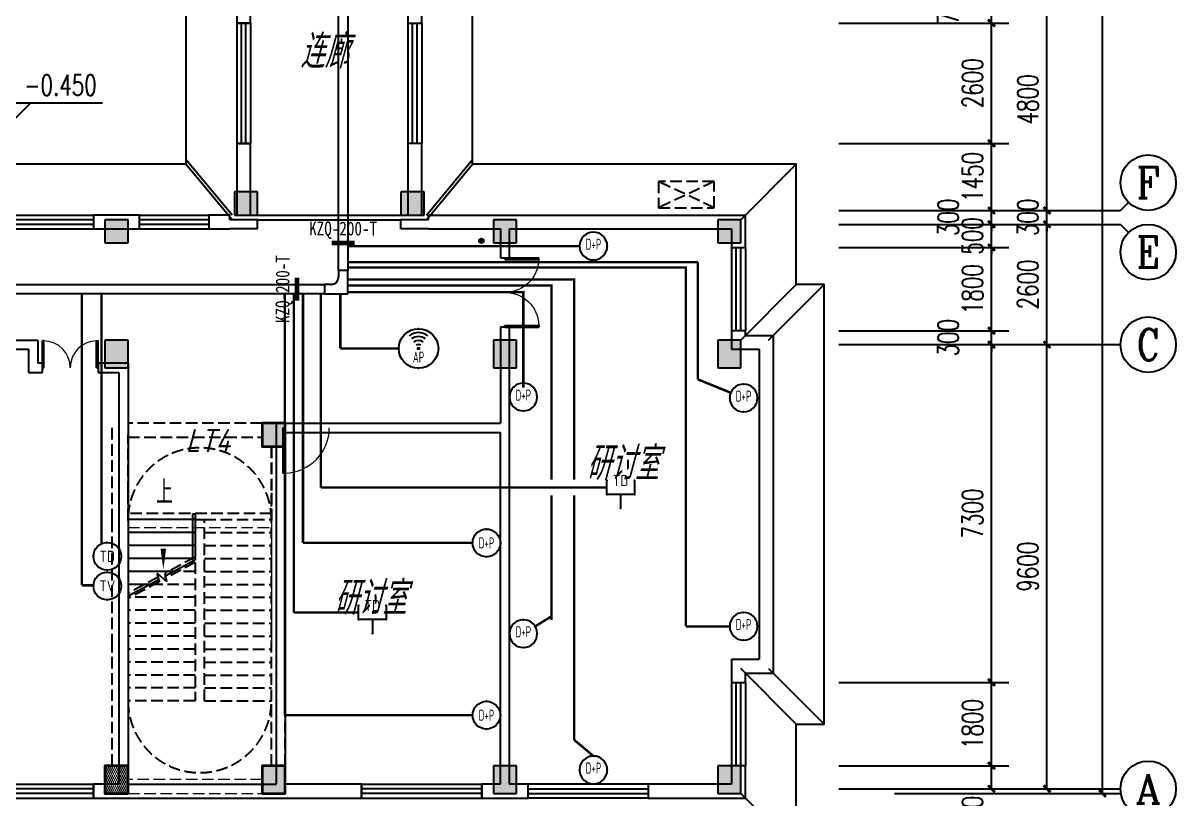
# Model space of a CAD drawing. Extents: x 1333527 to 1855755, y 1020844 to 1581249.
# Drawn here: x 1453753 to 1478683, y 1175953 to 1192721 of the extents above; entities that cross this region are included whole.
import ezdxf
from ezdxf.enums import TextEntityAlignment as Align

# ---------------------------------------------------------------- set-up
doc = ezdxf.new("R2010")
doc.units = 0
doc.header["$LTSCALE"] = 1000
doc.header["$PDSIZE"] = 5
doc.linetypes.add('__DASH', pattern=[0.35, 0.25, -0.1])
doc.linetypes.add('DASH', pattern=[0.35, 0.25, -0.1])
doc.layers.add('1-建筑底图', color=8, linetype='Continuous', plot=False)
for name, color, linetype in [('AXIS_TEXT', 7, 'Continuous'), ('BEAM', 1, 'Continuous'), ('CABLETRAY_PDS', 4, 'Continuous'), ('EQUIP-通讯', 3, 'Continuous'), ('WIRE-综合布线', 5, 'Continuous'), ('墙填充', 3, 'Continuous'), ('建筑-柱子', 9, 'Continuous'), ('建筑-柱子-填充', 8, 'Continuous'), ('抗震支吊架', 2, 'Continuous'), ('排水', 153, 'Continuous')]:
    doc.layers.add(name, color=color, linetype=linetype)
doc.layers.add('砼柱', color=2, linetype='Continuous', lineweight=35)
doc.layers.add('砼梁', color=4, linetype='Continuous', lineweight=18)
doc.styles.add('_TCH_AXIS', font='COMPLEX', dxfattribs={"bigfont": 'GBCBIG'})
doc.styles.add('_TCH_DIM', font='SIMPLEX', dxfattribs={"bigfont": 'GBCBIG'})
doc.styles.add('_TCH_DIM_T3', font='SIMPLEX', dxfattribs={"width": 0.705882, "bigfont": 'GBCBIG'})
doc.styles.add('_TEL_ATTDEF', font='gbenor', dxfattribs={"bigfont": 'gbcbig'})
doc.styles.add('_TEL_DIM', font='SIMPLEX', dxfattribs={"width": 0.8, "height": 3.5, "bigfont": 'HZTXT'})
doc.styles.add('COMPLEX', font='COMPLEX')
doc.styles.add('kzcad', font='', dxfattribs={"width": 0.8})
doc.styles.get("Standard").update_dxf_attribs({"font": 'gbeitc.shx', "bigfont": 'gbcbig.shx'})
doc.styles.get('kzcad').set_extended_font_data('SimSun')
doc.linetypes.add('JIEDI', pattern='A,1.25,-0.25,0.25,-0.25,0.625,["/",Standard,S=0.6,R=0,X=0,Y=-0.3],0.625,-0.25,0.25,-0.25', length=4)
doc.dimstyles.new('_TCH_ARCH&&150', dxfattribs={"dimtxt": 446.25, "dimasz": 150, "dimexe": 375, "dimexo": 450, "dimgap": 189.375, "dimtad": 1, "dimdec": 0, "dimzin": 0, "dimdsep": 46, "dimtxsty": '_TCH_DIM_T3', "dimblk": 'ARCHTICK', "dimcen": 0.09, "dimclrt": 7, "dimazin": 2, "dimtfac": 1, "dimtdec": 0, "dimtix": 1, "dimtmove": 2, "dimatfit": 3, "dimfxl": 1, "dimtolj": 1, "dimtzin": 0, "dimarcsym": 0})

# ---------------------------------------------------------------- blocks, each defined once
blk = doc.blocks.new('$equip_U$00000076(win7-PC-hzk)')
blk.add_circle((0, 0.5), 0.5)
for p in [(0, 0.999), (-0.5, 0.5), (0.5, 0.5)]:
    blk.add_point(p)
at = {"color": 7, "style": '_TEL_DIM'}
blk.add_attdef('$TEXT$', text='', height=0.4, dxfattribs=at).set_placement((0, 0.5), align=Align.MIDDLE_CENTER)
at = {"color": 7, "style": '_TEL_DIM', "flags": 1}
for tag in ['A', 'REMARK']:
    blk.add_attdef(tag, text='', height=0.00002, dxfattribs=at).set_placement((0, 0), align=Align.MIDDLE_CENTER)
blk = doc.blocks.new('$equip_U$00000088(win7-PC-hzk)')
blk.add_circle((0, 0.5), 0.5)
for p in [(0, 0.999), (-0.5, 0.5), (0.5, 0.5)]:
    blk.add_point(p)
at = {"color": 7, "style": '_TEL_DIM'}
blk.add_attdef('$TEXT$', text='', height=0.4, dxfattribs=at).set_placement((0, 0.5), align=Align.MIDDLE_CENTER)
at = {"color": 7, "style": '_TEL_DIM', "flags": 1}
for tag in ['A', 'REMARK']:
    blk.add_attdef(tag, text='', height=0.00002, dxfattribs=at).set_placement((0, 0), align=Align.MIDDLE_CENTER)
blk = doc.blocks.new('$equip_U$00000091(win7-PC-hzk)')
for radius in [0.714, 0.0272]:
    blk.add_circle((0, 0), radius)
for radius in [0.571, 0.428, 0.285, 0.143]:
    blk.add_arc((0, 0), radius, 53.7049, 126.2951)
for p in [(0, 0.714), (-0.714, 0), (0.714, 0), (0, -0.714)]:
    blk.add_point(p)
at = {"color": 7, "style": '_TEL_DIM', "flags": 1}
for tag in ['A', 'REMARK']:
    blk.add_attdef(tag, text='', height=0.00002, dxfattribs=at).set_placement((0, 0), align=Align.MIDDLE_CENTER)
at = {"color": 7, "style": '_TEL_DIM', "width": 0.7}
blk.add_attdef('$TEXT$', text='', height=0.4, dxfattribs=at).set_placement((0, -0.31), align=Align.MIDDLE_CENTER)
blk = doc.blocks.new('$equip_U$00000080(win7-PC-hzk)')
blk.add_circle((0, 0.5), 0.5)
for p in [(0, 0.999), (-0.5, 0.5), (0.5, 0.5)]:
    blk.add_point(p)
at = {"color": 7, "style": '_TEL_DIM', "width": 0.7}
blk.add_attdef('$TEXT$', text='', height=0.4, dxfattribs=at).set_placement((0, 0.5), align=Align.MIDDLE_CENTER)
at = {"color": 7, "style": '_TEL_DIM', "flags": 1}
for tag in ['A', 'REMARK']:
    blk.add_attdef(tag, text='', height=0.00002, dxfattribs=at).set_placement((0, 0), align=Align.MIDDLE_CENTER)
blk = doc.blocks.new('$equip$00002670')
for p, q in [((-0.5, 0.499), (-0.5, 0.999)), ((0.5, 0.999), (0.5, 0.499)), ((0.5, 0.499), (-0.5, 0.499)), ((0, 0.5), (0, 0))]:
    blk.add_line(p, q)
for p in [(-0.5, 0.999), (0.5, 0.999), (-0.5, 0.499), (0.5, 0.499), (0, 0)]:
    blk.add_point(p)
at = {"color": 7, "style": '_TEL_DIM'}
blk.add_attdef('$TEXT$', text='', height=0.4, dxfattribs=at).set_placement((0, 0.999), align=Align.MIDDLE_CENTER)
at = {"color": 7, "style": '_TEL_DIM', "flags": 1}
blk.add_attdef('A', text='', height=0.000025, dxfattribs=at).set_placement((0, 0), align=Align.MIDDLE_CENTER)
blk = doc.blocks.new('ng')
at = {"layer": '排水'}
for p, q in [((345991, 781358), (346091, 781358)), ((346041, 781408), (346041, 781308))]:
    blk.add_line(p, q, dxfattribs=at)
blk.add_circle((346041, 781358), 50, dxfattribs=at)
blk = doc.blocks.new('A$C4670417C')
at = {"layer": '建筑-柱子-填充'}
for points in [[(98650, 12900), (98150, 12900), (98150, 12400), (98650, 12400)], [(102250, 12900), (101750, 12900), (101750, 12400), (102250, 12400)], [(95850, 12300), (95350, 12300), (95350, 11800), (95850, 11800)], [(104250, 12300), (103750, 12300), (103750, 11800), (104250, 11800)], [(109100, 12300), (108600, 12300), (108600, 11800), (109100, 11800)], [(95850, 9700), (95350, 9700), (95350, 9100), (95850, 9100)], [(104250, 9700), (103750, 9700), (103750, 9100), (104250, 9100)], [(109100, 9700), (108600, 9700), (108600, 9100), (109100, 9100)], [(99250, 7900), (98750, 7900), (98750, 7400), (99250, 7400)], [(95850, 500), (95350, 500), (95350, -100), (95850, -100)], [(99250, 500), (98750, 500), (98750, -100), (99250, -100)], [(104250, 500), (103750, 500), (103750, -100), (104250, -100)], [(109100, 500), (108600, 500), (108600, -100), (109100, -100)]]:
    blk.add_hatch(color=256, dxfattribs=at).paths.add_polyline_path(points)
at = {"layer": '建筑-柱子'}
for p, q in [((98650, 12900), (98150, 12900)), ((98150, 12900), (98150, 12400)), ((98650, 12400), (98650, 12900)), ((102250, 12900), (101750, 12900)), ((101750, 12900), (101750, 12400)), ((102250, 12400), (102250, 12900)), ((95850, 12300), (95350, 12300)), ((95350, 12300), (95350, 11800)), ((95850, 11800), (95850, 12300)), ((98150, 12400), (98650, 12400)), ((101750, 12400), (102250, 12400)), ((104250, 12300), (103750, 12300)), ((103750, 12300), (103750, 11800)), ((104250, 11800), (104250, 12300)), ((109100, 12300), (108600, 12300)), ((108600, 12300), (108600, 11800)), ((109100, 11800), (109100, 12300)), ((95350, 11800), (95850, 11800)), ((103750, 11800), (104250, 11800)), ((108600, 11800), (109100, 11800)), ((95850, 9700), (95350, 9700)), ((95350, 9700), (95350, 9100)), ((95850, 9100), (95850, 9700)), ((104250, 9700), (103750, 9700)), ((103750, 9700), (103750, 9100)), ((104250, 9100), (104250, 9700)), ((109100, 9700), (108600, 9700)), ((108600, 9700), (108600, 9100)), ((109100, 9100), (109100, 9700)), ((95350, 9100), (95850, 9100)), ((103750, 9100), (104250, 9100)), ((108600, 9100), (109100, 9100)), ((99250, 7900), (98750, 7900)), ((98750, 7900), (98750, 7400)), ((99250, 7400), (99250, 7900)), ((98750, 7400), (99250, 7400)), ((95850, 500), (95350, 500)), ((95350, 500), (95350, -100)), ((95850, -100), (95850, 500)), ((99250, 500), (98750, 500)), ((98750, 500), (98750, -100)), ((99250, -100), (99250, 500)), ((104250, 500), (103750, 500)), ((103750, 500), (103750, -100)), ((104250, -100), (104250, 500)), ((109100, 500), (108600, 500)), ((108600, 500), (108600, -100)), ((109100, -100), (109100, 500)), ((95350, -100), (95850, -100)), ((98750, -100), (99250, -100)), ((103750, -100), (104250, -100)), ((108600, -100), (109100, -100))]:
    blk.add_line(p, q, dxfattribs=at)
blk = doc.blocks.new('LT4')
at = {"layer": '墙填充'}
h = blk.add_hatch(dxfattribs=at)
h.set_pattern_fill('DOTS', color=256, scale=28)
h.set_pattern_definition([(0, (-2724925.54, -957856.186), (22.225, 44.45), [0, -44.45])])
h.paths.add_polyline_path([(-134801, -313416), (-135301, -313416), (-135301, -314016), (-134801, -314016)])
at = {"layer": 'BEAM', "linetype": 'DASH'}
for p, q in [((-135151, -306116), (-135151, -307516)), ((-131901, -306016), (-134801, -306016)), ((-134801, -307516), (-134801, -306266)), ((-134801, -306316), (-131901, -306316)), ((-131701, -306516), (-131701, -307516)), ((-131401, -307516), (-131401, -306516)), ((-135151, -307516), (-135151, -308116)), ((-134801, -308116), (-134801, -307516)), ((-131701, -307516), (-131701, -308116)), ((-131401, -308116), (-131401, -307516)), ((-135151, -308116), (-135151, -310716)), ((-131701, -307966), (-134801, -307966)), ((-131401, -310716), (-131401, -308116)), ((-135151, -310716), (-135151, -313416)), ((-131401, -313416), (-131401, -310716))]:
    blk.add_line(p, q, dxfattribs=at)
at = {"layer": '砼柱', "lineweight": 35}
for points in [[(-131401, -306016), (-131901, -306016), (-131901, -306516), (-131401, -306516)], [(-134801, -313416), (-135301, -313416), (-135301, -314016), (-134801, -314016)], [(-131401, -313416), (-131901, -313416), (-131901, -314016), (-131401, -314016)]]:
    blk.add_lwpolyline(points, close=True, dxfattribs=at)
at = {"layer": '砼梁', "linetype": 'DASH', "lineweight": 18}
for p, q in [((-134801, -310716), (-134801, -308116)), ((-131701, -308116), (-131701, -310716)), ((-134801, -308266), (-131701, -308266)), ((-134801, -313416), (-134801, -310716)), ((-131701, -310716), (-131701, -313416)), ((-131901, -313716), (-134801, -313716)), ((-134801, -314016), (-131901, -314016))]:
    blk.add_line(p, q, dxfattribs=at)
blk = doc.blocks.new('_ArchTick')
at = {"color": 0, "linetype": 'ByBlock', "const_width": 0.4}
blk.add_lwpolyline([(-0.5, -0.5), (0.5, 0.5)], dxfattribs=at)
blk = doc.blocks.new('*D113')
at = {"layer": '1-建筑底图', "color": 0, "lineweight": -2, "transparency": 16777216}
for p, q in [((112521, -200), (116196, -200)), ((115821, -700), (115821, -200)), ((112521, -700), (116196, -700))]:
    blk.add_line(p, q, dxfattribs=at)
at = {"layer": 'Defpoints', "color": 0}
for p in [(112071, -200), (115821, -200), (112071, -700)]:
    blk.add_point(p, dxfattribs=at)
at = {"layer": '1-建筑底图', "color": 0, "lineweight": -2, "transparency": 16777216, "xscale": 150, "yscale": 150, "zscale": 150}
for p, rotation in [((115821, -200), 90), ((115821, -700), 270)]:
    blk.add_blockref('_ArchTick', p, dxfattribs=dict(at, rotation=rotation))
at = {"layer": '1-建筑底图', "color": 7, "transparency": 16777216, "insert": (115408, -1255), "char_height": 446.2, "attachment_point": 5, "rotation": 90, "style": '_TCH_DIM_T3'}
blk.add_mtext('\\A1;500', dxfattribs=at)
blk = doc.blocks.new('*D114')
at = {"layer": '1-建筑底图', "color": 0, "lineweight": -2, "transparency": 16777216}
for p, q in [((112521, 1600), (116196, 1600)), ((115821, -200), (115821, 1600)), ((112521, -200), (116196, -200))]:
    blk.add_line(p, q, dxfattribs=at)
at = {"layer": 'Defpoints', "color": 0}
for p in [(112071, 1600), (115821, 1600), (112071, -200)]:
    blk.add_point(p, dxfattribs=at)
at = {"layer": '1-建筑底图', "color": 0, "lineweight": -2, "transparency": 16777216, "xscale": 150, "yscale": 150, "zscale": 150}
for p, rotation in [((115821, 1600), 90), ((115821, -200), 270)]:
    blk.add_blockref('_ArchTick', p, dxfattribs=dict(at, rotation=rotation))
at = {"layer": '1-建筑底图', "color": 7, "transparency": 16777216, "insert": (115408, 700), "char_height": 446.2, "attachment_point": 5, "rotation": 90, "style": '_TCH_DIM_T3'}
blk.add_mtext('\\A1;1800', dxfattribs=at)
blk = doc.blocks.new('*D115')
at = {"layer": '1-建筑底图', "color": 0, "lineweight": -2, "transparency": 16777216}
for p, q in [((112521, 8900), (116196, 8900)), ((115821, 1600), (115821, 8900)), ((112521, 1600), (116196, 1600))]:
    blk.add_line(p, q, dxfattribs=at)
at = {"layer": 'Defpoints', "color": 0}
for p in [(112071, 8900), (115821, 8900), (112071, 1600)]:
    blk.add_point(p, dxfattribs=at)
at = {"layer": '1-建筑底图', "color": 0, "lineweight": -2, "transparency": 16777216, "xscale": 150, "yscale": 150, "zscale": 150}
for p, rotation in [((115821, 8900), 90), ((115821, 1600), 270)]:
    blk.add_blockref('_ArchTick', p, dxfattribs=dict(at, rotation=rotation))
at = {"layer": '1-建筑底图', "color": 7, "transparency": 16777216, "insert": (115408, 5250), "char_height": 446.2, "attachment_point": 5, "rotation": 90, "style": '_TCH_DIM_T3'}
blk.add_mtext('\\A1;7300', dxfattribs=at)
blk = doc.blocks.new('*D116')
at = {"layer": '1-建筑底图', "color": 0, "lineweight": -2, "transparency": 16777216}
for p, q in [((115821, 9200), (115821, 9350)), ((112521, 9200), (116196, 9200)), ((115821, 8900), (115821, 9200)), ((112521, 8900), (116196, 8900)), ((115821, 8900), (115821, 8750))]:
    blk.add_line(p, q, dxfattribs=at)
at = {"layer": 'Defpoints', "color": 0}
for p in [(112071, 9200), (115821, 9200), (112071, 8900)]:
    blk.add_point(p, dxfattribs=at)
at = {"layer": '1-建筑底图', "color": 0, "lineweight": -2, "transparency": 16777216, "xscale": 150, "yscale": 150, "zscale": 150}
for p, rotation in [((115821, 9200), 270), ((115821, 8900), 90)]:
    blk.add_blockref('_ArchTick', p, dxfattribs=dict(at, rotation=rotation))
at = {"layer": '1-建筑底图', "color": 7, "transparency": 16777216, "insert": (114883, 9050), "char_height": 446.2, "attachment_point": 5, "rotation": 90, "style": '_TCH_DIM_T3'}
blk.add_mtext('\\A1;300', dxfattribs=at)
blk = doc.blocks.new('*D117')
at = {"layer": '1-建筑底图', "color": 0, "lineweight": -2, "transparency": 16777216}
for p, q in [((112521, 11000), (116196, 11000)), ((115821, 9200), (115821, 11000)), ((112521, 9200), (116196, 9200))]:
    blk.add_line(p, q, dxfattribs=at)
at = {"layer": 'Defpoints', "color": 0}
for p in [(112071, 11000), (115821, 11000), (112071, 9200)]:
    blk.add_point(p, dxfattribs=at)
at = {"layer": '1-建筑底图', "color": 0, "lineweight": -2, "transparency": 16777216, "xscale": 150, "yscale": 150, "zscale": 150}
for p, rotation in [((115821, 11000), 90), ((115821, 9200), 270)]:
    blk.add_blockref('_ArchTick', p, dxfattribs=dict(at, rotation=rotation))
at = {"layer": '1-建筑底图', "color": 7, "transparency": 16777216, "insert": (115408, 10100), "char_height": 446.2, "attachment_point": 5, "rotation": 90, "style": '_TCH_DIM_T3'}
blk.add_mtext('\\A1;1800', dxfattribs=at)
blk = doc.blocks.new('*D118')
at = {"layer": '1-建筑底图', "color": 0, "lineweight": -2, "transparency": 16777216}
for p, q in [((112521, 11500), (116196, 11500)), ((115821, 11500), (115821, 11650)), ((115821, 11000), (115821, 11500)), ((112521, 11000), (116196, 11000)), ((115821, 11000), (115821, 10850))]:
    blk.add_line(p, q, dxfattribs=at)
at = {"layer": 'Defpoints', "color": 0}
for p in [(112071, 11500), (115821, 11500), (112071, 11000)]:
    blk.add_point(p, dxfattribs=at)
at = {"layer": '1-建筑底图', "color": 0, "lineweight": -2, "transparency": 16777216, "xscale": 150, "yscale": 150, "zscale": 150}
for p, rotation in [((115821, 11500), 270), ((115821, 11000), 90)]:
    blk.add_blockref('_ArchTick', p, dxfattribs=dict(at, rotation=rotation))
at = {"layer": '1-建筑底图', "color": 7, "transparency": 16777216, "insert": (115408, 11250), "char_height": 446.2, "attachment_point": 5, "rotation": 90, "style": '_TCH_DIM_T3'}
blk.add_mtext('\\A1;500', dxfattribs=at)
blk = doc.blocks.new('*D119')
at = {"layer": '1-建筑底图', "color": 0, "lineweight": -2, "transparency": 16777216}
for p, q in [((112521, 11800), (116196, 11800)), ((115821, 11800), (115821, 11950)), ((115821, 11500), (115821, 11800)), ((112521, 11500), (116196, 11500)), ((115821, 11500), (115821, 11350))]:
    blk.add_line(p, q, dxfattribs=at)
at = {"layer": 'Defpoints', "color": 0}
for p in [(112071, 11800), (115821, 11800), (112071, 11500)]:
    blk.add_point(p, dxfattribs=at)
at = {"layer": '1-建筑底图', "color": 0, "lineweight": -2, "transparency": 16777216, "xscale": 150, "yscale": 150, "zscale": 150}
for p, rotation in [((115821, 11800), 270), ((115821, 11500), 90)]:
    blk.add_blockref('_ArchTick', p, dxfattribs=dict(at, rotation=rotation))
at = {"layer": '1-建筑底图', "color": 7, "transparency": 16777216, "insert": (114883, 11650), "char_height": 446.2, "attachment_point": 5, "rotation": 90, "style": '_TCH_DIM_T3'}
blk.add_mtext('\\A1;300', dxfattribs=at)
blk = doc.blocks.new('*D120')
at = {"layer": '1-建筑底图', "color": 0, "lineweight": -2, "transparency": 16777216}
for p, q in [((112521, 13250), (116196, 13250)), ((115821, 11800), (115821, 13250)), ((112521, 11800), (116196, 11800))]:
    blk.add_line(p, q, dxfattribs=at)
at = {"layer": 'Defpoints', "color": 0}
for p in [(112071, 13250), (115821, 13250), (112071, 11800)]:
    blk.add_point(p, dxfattribs=at)
at = {"layer": '1-建筑底图', "color": 0, "lineweight": -2, "transparency": 16777216, "xscale": 150, "yscale": 150, "zscale": 150}
for p, rotation in [((115821, 13250), 90), ((115821, 11800), 270)]:
    blk.add_blockref('_ArchTick', p, dxfattribs=dict(at, rotation=rotation))
at = {"layer": '1-建筑底图', "color": 7, "transparency": 16777216, "insert": (115408, 12525), "char_height": 446.2, "attachment_point": 5, "rotation": 90, "style": '_TCH_DIM_T3'}
blk.add_mtext('\\A1;1450', dxfattribs=at)
blk = doc.blocks.new('*D121')
at = {"layer": '1-建筑底图', "color": 0, "lineweight": -2, "transparency": 16777216}
for p, q in [((112521, 15850), (116196, 15850)), ((115821, 13250), (115821, 15850)), ((112521, 13250), (116196, 13250))]:
    blk.add_line(p, q, dxfattribs=at)
at = {"layer": 'Defpoints', "color": 0}
for p in [(112071, 15850), (115821, 15850), (112071, 13250)]:
    blk.add_point(p, dxfattribs=at)
at = {"layer": '1-建筑底图', "color": 0, "lineweight": -2, "transparency": 16777216, "xscale": 150, "yscale": 150, "zscale": 150}
for p, rotation in [((115821, 15850), 90), ((115821, 13250), 270)]:
    blk.add_blockref('_ArchTick', p, dxfattribs=dict(at, rotation=rotation))
at = {"layer": '1-建筑底图', "color": 7, "transparency": 16777216, "insert": (115408, 14550), "char_height": 446.2, "attachment_point": 5, "rotation": 90, "style": '_TCH_DIM_T3'}
blk.add_mtext('\\A1;2600', dxfattribs=at)
blk = doc.blocks.new('*D122')
at = {"layer": '1-建筑底图', "color": 0, "lineweight": -2, "transparency": 16777216}
for p, q in [((112521, 16600), (116196, 16600)), ((115821, 15850), (115821, 16600)), ((112521, 15850), (116196, 15850))]:
    blk.add_line(p, q, dxfattribs=at)
at = {"layer": 'Defpoints', "color": 0}
for p in [(112071, 16600), (115821, 16600), (112071, 15850)]:
    blk.add_point(p, dxfattribs=at)
at = {"layer": '1-建筑底图', "color": 0, "lineweight": -2, "transparency": 16777216, "xscale": 150, "yscale": 150, "zscale": 150}
for p, rotation in [((115821, 16600), 90), ((115821, 15850), 270)]:
    blk.add_blockref('_ArchTick', p, dxfattribs=dict(at, rotation=rotation))
at = {"layer": '1-建筑底图', "color": 7, "transparency": 16777216, "insert": (114883, 16225), "char_height": 446.2, "attachment_point": 5, "rotation": 90, "style": '_TCH_DIM_T3'}
blk.add_mtext('\\A1;750', dxfattribs=at)
blk = doc.blocks.new('*D422')
at = {"layer": '1-建筑底图', "color": 0, "lineweight": -2, "transparency": 16777216}
for p, q in [((113721, 8900), (117396, 8900)), ((117021, -700), (117021, 8900)), ((113721, -700), (117396, -700))]:
    blk.add_line(p, q, dxfattribs=at)
at = {"layer": 'Defpoints', "color": 0}
for p in [(113271, 8900), (117021, 8900), (113271, -700)]:
    blk.add_point(p, dxfattribs=at)
at = {"layer": '1-建筑底图', "color": 0, "lineweight": -2, "transparency": 16777216, "xscale": 150, "yscale": 150, "zscale": 150}
for p, rotation in [((117021, 8900), 90), ((117021, -700), 270)]:
    blk.add_blockref('_ArchTick', p, dxfattribs=dict(at, rotation=rotation))
at = {"layer": '1-建筑底图', "color": 7, "transparency": 16777216, "insert": (116608, 4100), "char_height": 446.2, "attachment_point": 5, "rotation": 90, "style": '_TCH_DIM_T3'}
blk.add_mtext('\\A1;9600', dxfattribs=at)
blk = doc.blocks.new('*D423')
at = {"layer": '1-建筑底图', "color": 0, "lineweight": -2, "transparency": 16777216}
for p, q in [((113721, 11500), (117396, 11500)), ((117021, 8900), (117021, 11500)), ((113721, 8900), (117396, 8900))]:
    blk.add_line(p, q, dxfattribs=at)
at = {"layer": 'Defpoints', "color": 0}
for p in [(113271, 11500), (117021, 11500), (113271, 8900)]:
    blk.add_point(p, dxfattribs=at)
at = {"layer": '1-建筑底图', "color": 0, "lineweight": -2, "transparency": 16777216, "xscale": 150, "yscale": 150, "zscale": 150}
for p, rotation in [((117021, 11500), 90), ((117021, 8900), 270)]:
    blk.add_blockref('_ArchTick', p, dxfattribs=dict(at, rotation=rotation))
at = {"layer": '1-建筑底图', "color": 7, "transparency": 16777216, "insert": (116608, 10200), "char_height": 446.2, "attachment_point": 5, "rotation": 90, "style": '_TCH_DIM_T3'}
blk.add_mtext('\\A1;2600', dxfattribs=at)
blk = doc.blocks.new('*D424')
at = {"layer": '1-建筑底图', "color": 0, "lineweight": -2, "transparency": 16777216}
for p, q in [((113721, 11800), (117396, 11800)), ((117021, 11800), (117021, 11950)), ((117021, 11500), (117021, 11800)), ((113721, 11500), (117396, 11500)), ((117021, 11500), (117021, 11350))]:
    blk.add_line(p, q, dxfattribs=at)
at = {"layer": 'Defpoints', "color": 0}
for p in [(113271, 11800), (117021, 11800), (113271, 11500)]:
    blk.add_point(p, dxfattribs=at)
at = {"layer": '1-建筑底图', "color": 0, "lineweight": -2, "transparency": 16777216, "xscale": 150, "yscale": 150, "zscale": 150}
for p, rotation in [((117021, 11800), 270), ((117021, 11500), 90)]:
    blk.add_blockref('_ArchTick', p, dxfattribs=dict(at, rotation=rotation))
at = {"layer": '1-建筑底图', "color": 7, "transparency": 16777216, "insert": (116608, 11650), "char_height": 446.2, "attachment_point": 5, "rotation": 90, "style": '_TCH_DIM_T3'}
blk.add_mtext('\\A1;300', dxfattribs=at)
blk = doc.blocks.new('*D425')
at = {"layer": '1-建筑底图', "color": 0, "lineweight": -2, "transparency": 16777216}
for p, q in [((113721, 16600), (117396, 16600)), ((117021, 11800), (117021, 16600)), ((113721, 11800), (117396, 11800))]:
    blk.add_line(p, q, dxfattribs=at)
at = {"layer": 'Defpoints', "color": 0}
for p in [(113271, 16600), (117021, 16600), (113271, 11800)]:
    blk.add_point(p, dxfattribs=at)
at = {"layer": '1-建筑底图', "color": 0, "lineweight": -2, "transparency": 16777216, "xscale": 150, "yscale": 150, "zscale": 150}
for p, rotation in [((117021, 16600), 90), ((117021, 11800), 270)]:
    blk.add_blockref('_ArchTick', p, dxfattribs=dict(at, rotation=rotation))
at = {"layer": '1-建筑底图', "color": 7, "transparency": 16777216, "insert": (116608, 14200), "char_height": 446.2, "attachment_point": 5, "rotation": 90, "style": '_TCH_DIM_T3'}
blk.add_mtext('\\A1;4800', dxfattribs=at)
blk = doc.blocks.new('*D446')
at = {"layer": '1-建筑底图', "color": 0, "lineweight": -2, "transparency": 16777216}
for p, q in [((113721, 89600), (118596, 89600)), ((118221, -800), (118221, 89600)), ((113721, -800), (118596, -800))]:
    blk.add_line(p, q, dxfattribs=at)
at = {"layer": 'Defpoints', "color": 0}
for p in [(113271, 89600), (118221, 89600), (113271, -800)]:
    blk.add_point(p, dxfattribs=at)
at = {"layer": '1-建筑底图', "color": 0, "lineweight": -2, "transparency": 16777216, "xscale": 150, "yscale": 150, "zscale": 150}
for p, rotation in [((118221, 89600), 90), ((118221, -800), 270)]:
    blk.add_blockref('_ArchTick', p, dxfattribs=dict(at, rotation=rotation))
at = {"layer": '1-建筑底图', "color": 7, "transparency": 16777216, "insert": (117808, 44400), "char_height": 446.2, "attachment_point": 5, "rotation": 90, "style": '_TCH_DIM_T3'}
blk.add_mtext('\\A1;90400', dxfattribs=at)
blk = doc.blocks.new('$WINLIB2D$00000001')
at = {"color": 0}
for points in [[(-0.5, 0.5), (-0.5, -0.5)], [(-0.5, 0.5), (0.5, 0.5)], [(0.5, -0.5), (0.5, 0.5)], [(0.5, 0.1667), (-0.5, 0.1667)], [(0.5, -0.1667), (-0.5, -0.1667)], [(-0.5, -0.5), (0.5, -0.5)]]:
    blk.add_lwpolyline(points, dxfattribs=at)
blk = doc.blocks.new('$DorLib2D$00000002')
for p, q in [((-0.5, 0), (-0.5, 0.4875)), ((-0.475, 0.4875), (-0.5, 0.4875)), ((-0.475, 0), (-0.475, 0.4875)), ((0.475, 0), (0.475, 0.4875)), ((0.475, 0.4875), (0.5, 0.4875)), ((0.5, 0), (0.5, 0.4875)), ((-0.5, 0), (-0.475, 0)), ((0.5, 0), (0.475, 0))]:
    blk.add_line(p, q)
at = {"lineweight": 13}
for centre, start, end in [((-0.4875, 0), 0, 88.53072), ((0.4875, 0), 91.46928, 180)]:
    blk.add_arc(centre, 0.4875, start, end, dxfattribs=at)
blk = doc.blocks.new('_AXISO')
blk.add_circle((0, 0), 0.5)
at = {"layer": 'AXIS_TEXT', "style": 'COMPLEX', "width": 1.041667}
blk.add_attdef('A', text='', height=0.56, dxfattribs=at).set_placement((-0.25, -0.28), (0.25, -0.28), align=Align.FIT)
blk = doc.blocks.new('$DorLib2D$00000001')
for p, q in [((0.45, 0.975), (0.5, 0.975)), ((0.45, 0), (0.45, 0.975)), ((0.5, 0), (0.5, 0.975)), ((0.5, 0), (0.45, 0))]:
    blk.add_line(p, q)
at = {"lineweight": 13}
blk.add_arc((0.475, 0), 0.975, 91.4693, 180, dxfattribs=at)
blk = doc.blocks.new('1-一层建筑底图')
at = {"layer": '1-建筑底图', "color": 8}
for p, q in [((103200, 17950), (103200, 15850)), ((103500, 15850), (103500, 17950)), ((99500, 17350), (99500, 15850)), ((99800, 15850), (99800, 17350)), ((99500, 15850), (99800, 15850)), ((103200, 15850), (103500, 15850)), ((94149.1, 14128.5), (96600.1, 14128.5)), ((94599.1, 13678.5), (95049.1, 14128.5)), ((99800, 13250), (99500, 13250)), ((99500, 13250), (99500, 11700)), ((99800, 11700), (99800, 13250)), ((103500, 13250), (103200, 13250)), ((103200, 13250), (103200, 11700)), ((103500, 11700), (103500, 13250)), ((99400, 11700), (98402.3, 12900)), ((99400, 11600), (98402.3, 12800)), ((103600, 11700), (104597.7, 12900)), ((103600, 11600), (104597.7, 12800)), ((110400, 11600), (111600, 12800)), ((118785.5, 11975.7), (118609.7, 11800)), ((112609.7, 11800), (118609.7, 11800)), ((97400, 11700), (96400, 11700)), ((96400, 11700), (96400, 11400)), ((97400, 11400), (97400, 11700)), ((99350, 11700), (98900, 11700)), ((98900, 11700), (98900, 11400)), ((99350, 11600), (99350, 11700)), ((99950, 11600), (99350, 11600)), ((99500, 11700), (99800, 11700)), ((99950, 11700), (103050, 11700)), ((99950, 11600), (103050, 11600)), ((99950, 11400), (99950, 11600)), ((103650, 11600), (103050, 11600)), ((103050, 11400), (103050, 11600)), ((103200, 11700), (103500, 11700)), ((103650, 11600), (103650, 11700)), ((103650, 11700), (105300, 11700)), ((105300, 11700), (110500, 11700)), ((110500, 11000), (110500, 11700)), ((112609.7, 11500), (118609.7, 11500)), ((118785.5, 11324.3), (118609.7, 11500)), ((96400, 11400), (97400, 11400)), ((98900, 11400), (99350, 11400)), ((99950, 11400), (99350, 11400)), ((103650, 11400), (103050, 11400)), ((103650, 11400), (105200, 11400)), ((105200, 11400), (105200, 10779.7)), ((105400, 11400), (110200, 11400)), ((105400, 10779.7), (105400, 11400)), ((110200, 11400), (110200, 11000)), ((110200, 11000), (110500, 11000)), ((105200, 10779.7), (105400, 10779.7)), ((110400, 9000), (111600, 10200)), ((111000, 9000), (112200, 10200)), ((105400, 9279.7), (105200, 9279.7)), ((105200, 9279.7), (105200, 7200)), ((105400, 7100), (105400, 9279.7)), ((84600, 9000), (95200, 9000)), ((95200, 9000), (95200, 8500)), ((110500, 9200), (110200, 9200)), ((110200, 9200), (110200, 8800)), ((110500, 9100), (110500, 9200)), ((110500, 9100), (111100, 9100)), ((111100, 9100), (111100, 1800)), ((84800, 8800), (95000, 8800)), ((95000, 8800), (95000, 8300)), ((110200, 8800), (110800, 8800)), ((110800, 8800), (110800, 2100)), ((112609.7, 8900), (118609.7, 8900)), ((95300, 8500), (95200, 8500)), ((95300, 8300), (95300, 8500)), ((97150, 8500), (96500, 8500)), ((96500, 8500), (96500, 8300)), ((97150, 8500), (97150, -600)), ((95000, 8300), (95300, 8300)), ((96500, 8300), (96950, 8300)), ((96950, 8300), (96950, -600)), ((100350, 7200), (100350, -600)), ((100350, 7200), (105200, 7200)), ((100550, 7000), (100550, -600)), ((100550, 7000), (105200, 7000)), ((105200, -600), (105200, 7000)), ((105400, -600), (105400, 7100)), ((98540, 5240), (98540, 4218.3)), ((98600, 5240), (98540, 5240)), ((98600, 5240), (98600, 4250.7)), ((97150, 5120), (97150, 3469.3)), ((98540, 5120), (97150, 5120)), ((98600, 5120), (98800, 5120)), ((98600, 5120), (98600, 4250.7)), ((98540, 4840), (97150, 4840)), ((98540, 4560), (97150, 4560)), ((98540, 4280), (97150, 4280)), ((97954.1, 3902.6), (98600, 4250.7)), ((98134.8, 4000), (97150, 4000)), ((97150, 3469.3), (97813.5, 3826.9)), ((97813.5, 3826.9), (97782.4, 3958.2)), ((97782.4, 3958.2), (97983.3, 3779.4)), ((97983.3, 3779.4), (97954.1, 3902.6)), ((97615.2, 3720), (97150, 3720)), ((110200, 2100), (110800, 2100)), ((110200, 2100), (110200, 1600)), ((111600, 700), (110400, 1900)), ((110500, 1800), (111100, 1800)), ((110500, 1600), (110500, 1800)), ((111000, 1900), (112200, 700)), ((110200, 1600), (110500, 1600)), ((110500, -200), (110200, -200)), ((110200, -200), (110200, -600)), ((110500, -900), (110500, -200)), ((96950, -600), (96400, -600)), ((96400, -600), (96400, -900)), ((97150, -600), (100350, -600)), ((102200, -600), (100550, -600)), ((102200, -900), (102200, -600)), ((105200, -600), (104800, -600)), ((104800, -600), (104800, -900)), ((105800, -600), (105400, -600)), ((105800, -900), (105800, -600)), ((110200, -600), (108400, -600)), ((108400, -600), (108400, -900)), ((112609.7, -700), (118609.7, -700)), ((96400, -900), (97050, -900)), ((97050, -900), (100450, -900)), ((100450, -900), (102200, -900)), ((104800, -900), (105300, -900)), ((105300, -900), (105800, -900)), ((108400, -900), (110500, -900)), ((110400, -800), (111600, -2000))]:
    blk.add_line(p, q, dxfattribs=at)
at = {"layer": '1-建筑底图', "color": 8, "linetype": 'DASH'}
for p, q in [((109823, 12422.4), (108623, 11859.9)), ((109823, 11859.9), (108623, 12422.4))]:
    blk.add_line(p, q, dxfattribs=at)
at = {"layer": '1-建筑底图', "color": 8, "linetype": '__DASH'}
for p, q in [((100250, -200), (100250, 6700)), ((97150, 5120), (97150, 3526.1)), ((98600, 5120), (97150, 5120)), ((98600, 5120), (98600, 4307.5)), ((98800, 1200), (98800, 5120)), ((98800, 5120), (100250, 5120)), ((100250, 1200), (100250, 5120)), ((98600, 4840), (97150, 4840)), ((98800, 4840), (100250, 4840)), ((98600, 4560), (97150, 4560)), ((98800, 4560), (100250, 4560)), ((98549, 4280), (97150, 4280)), ((98600, 4307.5), (97942.2, 3953)), ((98800, 4280), (100250, 4280)), ((98029.4, 4000), (97150, 4000)), ((98600, 4193.9), (97966, 3852.2)), ((98600, 4000), (98240.2, 4000)), ((98600, 4193.9), (98600, 1200)), ((98800, 4000), (100250, 4000)), ((97801.6, 3877.2), (97150, 3526.1)), ((97825.4, 3776.5), (97150, 3412.5)), ((97983.3, 3779.4), (97782.4, 3958.2)), ((97782.4, 3958.2), (97825.4, 3776.5)), ((97942.2, 3953), (97983.3, 3779.4)), ((97509.8, 3720), (97150, 3720)), ((98600, 3720), (97720.6, 3720)), ((98800, 3720), (100250, 3720)), ((97150, 3412.5), (97150, 1200)), ((98600, 3440), (97201, 3440)), ((98800, 3440), (100250, 3440)), ((98600, 3160), (97150, 3160)), ((98800, 3160), (100250, 3160)), ((98600, 2880), (97150, 2880)), ((98800, 2880), (100250, 2880)), ((98600, 2600), (97150, 2600)), ((98800, 2600), (100250, 2600)), ((98600, 2320), (97150, 2320)), ((98800, 2320), (100250, 2320)), ((98600, 2040), (97150, 2040)), ((98800, 2040), (100250, 2040)), ((98600, 1760), (97150, 1760)), ((98800, 1760), (100250, 1760)), ((98600, 1480), (97150, 1480)), ((98800, 1480), (100250, 1480)), ((98600, 1200), (97150, 1200)), ((98800, 1200), (100250, 1200))]:
    blk.add_line(p, q, dxfattribs=at)
at = {"layer": '1-建筑底图', "color": 8}
for points in [[(98400, 25700), (98400, 12800), (87250, 12800), (87250, 14800), (55099.6, 14800)], [(60400, 0), (60900, 0), (60900, -2000), (111600, -2000), (111600, 700), (112200, 700), (112200, 10200), (111600, 10200), (111600, 12800), (104600, 12800), (104600, 25700)]]:
    blk.add_lwpolyline(points, dxfattribs=at)
at = {"layer": '1-建筑底图', "color": 8, "linetype": 'DASH'}
blk.add_lwpolyline([(109823, 12422.4), (108623, 12422.4), (108623, 11859.9), (109823, 11859.9)], close=True, dxfattribs=at)
at = {"layer": '1-建筑底图', "color": 8}
blk.add_lwpolyline([(97912.5, 5300, 0, 0, 0), (97912.5, 4040, 0, 120, 0), (97912.5, 4490, 0, 0, 0)], format="xyseb", dxfattribs=at)
at = {"layer": '1-建筑底图', "color": 8, "linetype": 'DASH'}
for centre, start, end in [((98700, 5120), 0, 180), ((98700, 1200), 180, 0)]:
    blk.add_arc(centre, 1550, start, end, dxfattribs=at)
at = {"layer": '1-建筑底图', "color": 8}
for name, p in [('A$C4670417C', (1300, -700)), ('ng', (-241250.9, -770214.2)), ('LT4', (231951.3, 313216.4))]:
    blk.add_blockref(name, p, dxfattribs=at)
for name, p, xscale, yscale, zscale, rotation in [('$WINLIB2D$00000001', (99650, 14550), 2600, 300, 300, 270), ('$WINLIB2D$00000001', (103350, 14550), 2600, -300, 300, 270), ('$WINLIB2D$00000001', (110350, 10100), 1800, -300, 300, 270.0000000001481), ('$DorLib2D$00000002', (105300, 10029.7), 1500, -1500, 200, 89.99999989907673), ('$DorLib2D$00000002', (95900, 8400), -1200, -1200, 200, 179.9999999822147), ('$DorLib2D$00000001', (101000, 7100), -1000, -1000, 200, 1.572813879135992e-08), ('$WINLIB2D$00000001', (110350, 700), 1800, -300, 300, 269.999999565744), ('$WINLIB2D$00000001', (95100, -750), 2600, 300, 300, 1.572853841708163e-08), ('$WINLIB2D$00000001', (103500, -750), 2600, 300, 300, 1.572811138936164e-08), ('$WINLIB2D$00000001', (107100, -750), -2600, 300, 300, 1.572813879135992e-08)]:
    blk.add_blockref(name, p, dxfattribs=dict(at, xscale=xscale, yscale=yscale, zscale=zscale, rotation=rotation))
ref = blk.add_blockref('_AXISO', (119209.7, 12400), dxfattribs=dict(at, xscale=1200, yscale=1200, zscale=1200))
ref.add_attrib('A', 'F', dxfattribs={"layer": 'AXIS_TEXT', "height": 668.2, "style": '_TCH_AXIS'}).set_placement((118955.2, 12065.9), (119464.3, 12065.9), align=Align.FIT)
at = {"layer": '1-建筑底图', "color": 8, "yscale": -300, "zscale": 300}
for p, xscale in [((95100, 11550), 2600), ((98150, 11550), 1500)]:
    blk.add_blockref('$WINLIB2D$00000001', p, dxfattribs=dict(at, xscale=xscale))
at = {"layer": '1-建筑底图', "color": 8}
ref = blk.add_blockref('_AXISO', (119209.7, 10900), dxfattribs=dict(at, xscale=1200, yscale=1200, zscale=1200))
ref.add_attrib('A', 'E', dxfattribs={"layer": 'AXIS_TEXT', "height": 668.2, "style": '_TCH_AXIS'}).set_placement((118955.2, 10565.9), (119464.3, 10565.9), align=Align.FIT)
ref = blk.add_blockref('_AXISO', (119209.7, 8900), dxfattribs=dict(at, xscale=1200, yscale=1200, zscale=1200))
ref.add_attrib('A', 'C', dxfattribs={"layer": 'AXIS_TEXT', "height": 683.5, "style": '_TCH_AXIS'}).set_placement((118965.6, 8558.2), (119453.9, 8558.2), align=Align.FIT)
ref = blk.add_blockref('_AXISO', (119209.7, -700), dxfattribs=dict(at, xscale=1200, yscale=1200, zscale=1200))
ref.add_attrib('A', 'A', dxfattribs={"layer": 'AXIS_TEXT', "height": 637.8, "style": '_TCH_AXIS'}).set_placement((118936.4, -1018.9), (119483.1, -1018.9), align=Align.FIT)
for s, height, p in [('连廊', 723.4, (100867.2, 14874.7)), ('LT4', 500, (98397.9, 6577.5)), ('研讨室', 723.4, (107057, 5972.9)), ('研讨室', 723.4, (101598.8, 3063.5))]:
    blk.add_text(s, height=height, dxfattribs=at).set_placement(p)
at = {"layer": '1-建筑底图', "color": 8, "style": '_TCH_DIM', "width": 0.705882}
blk.add_text('-0.450', height=446.25, dxfattribs=at).set_placement((94905.1, 14286))
at = {"layer": '1-建筑底图', "color": 8, "style": '_TCH_DIM'}
blk.add_text('上', height=506.4, dxfattribs=at).set_placement((97756.1, 5457.5))
at = {"layer": '1-建筑底图', "color": 8}
for p1, p2, distance, picture, middle in [((113270.9, -800), (113270.9, 89600), -4950, '*D446', (117808.4, 44400)), ((113270.9, 11800), (113270.9, 16600), -3750, '*D425', (116608.4, 14200)), ((112070.9, 13250), (112070.9, 15850), -3750, '*D121', (115408.4, 14550)), ((112070.9, 11800), (112070.9, 13250), -3750, '*D120', (115408.4, 12525)), ((113270.9, 11500), (113270.9, 11800), -3750, '*D424', (116608.4, 11650)), ((112070.9, 11000), (112070.9, 11500), -3750, '*D118', (115408.4, 11250)), ((113270.9, 8900), (113270.9, 11500), -3750, '*D423', (116608.4, 10200)), ((112070.9, 9200), (112070.9, 11000), -3750, '*D117', (115408.4, 10100)), ((112070.9, 1600), (112070.9, 8900), -3750, '*D115', (115408.4, 5250)), ((113270.9, -700), (113270.9, 8900), -3750, '*D422', (116608.4, 4100)), ((112070.9, -200), (112070.9, 1600), -3750, '*D114', (115408.4, 700))]:
    dim = blk.add_aligned_dim(p1=p1, p2=p2, distance=distance, dimstyle='_TCH_ARCH&&150', dxfattribs=at)
    dim.commit()
    dim.dimension.update_dxf_attribs({"geometry": picture, "text_midpoint": middle})
for base, p1, p2, picture, middle in [((115820.9, 16600), (112070.9, 15850), (112070.9, 16600), '*D122', (114883.4, 16225)), ((115820.9, 11800), (112070.9, 11500), (112070.9, 11800), '*D119', (114883.4, 11650)), ((115820.9, 9200), (112070.9, 8900), (112070.9, 9200), '*D116', (114883.4, 9050)), ((115820.9, -200), (112070.9, -700), (112070.9, -200), '*D113', (115408.4, -1255))]:
    dim = blk.add_linear_dim(base=base, p1=p1, p2=p2, angle=90, dimstyle='_TCH_ARCH&&150', dxfattribs=at)
    dim.commit()
    dim.dimension.update_dxf_attribs({"geometry": picture, "text_midpoint": middle, "dimtype": 161})

msp = doc.modelspace()

# ---------------------------------------------------------------- linework, layer by layer
at = {"layer": 'CABLETRAY_PDS'}
for p, q in [((1460574, 1187371), (1460574, 1210271)), ((1460774, 1210271), (1460774, 1187371)), ((1460774, 1187371), (1460574, 1187371)), ((1460774, 1187371), (1460574, 1187371)), ((1460574, 1187371), (1460574, 1187221)), ((1460774, 1186871), (1460774, 1187371)), ((1443574, 1187071), (1460274, 1187071)), ((1460274, 1187071), (1460274, 1186871)), ((1460424, 1187071), (1460274, 1187071)), ((1460274, 1187071), (1460274, 1186871)), ((1460274, 1186871), (1443574, 1186871)), ((1460274, 1186871), (1460774, 1186871))]:
    msp.add_line(p, q, dxfattribs=at)
msp.add_arc((1460424, 1187221), 150, 270, 0, dxfattribs=at)
at = {"layer": 'WIRE-综合布线', "linetype": 'Continuous', "const_width": 52.5}
for points in [[(1460774, 1187901), (1465787, 1187901)], [(1460774, 1187556), (1468347, 1187556)], [(1460774, 1187437), (1468086, 1187437), (1468086, 1179682)], [(1468347, 1185020), (1468347, 1187556)], [(1460774, 1187177), (1465672, 1187177), (1465672, 1182852)], [(1460774, 1187048), (1465181, 1187048), (1465181, 1182852)], [(1460774, 1186906), (1464572, 1186906), (1464572, 1184841)], [(1455025, 1180569), (1455025, 1186871)], [(1455448, 1181468), (1455448, 1186871)], [(1459412, 1177763), (1459412, 1186871)], [(1459607, 1179981), (1459607, 1186871)], [(1459807, 1181486), (1459807, 1186871)], [(1460193, 1182683), (1460193, 1186871)], [(1460615, 1185688), (1460615, 1186871)], [(1460615, 1185688), (1461877, 1185688)], [(1468347, 1185020), (1469056, 1184732)], [(1460193, 1182683), (1466375, 1182683)], [(1465181, 1182515), (1465181, 1179818)], [(1465672, 1177229), (1465672, 1182515)], [(1459807, 1181486), (1463474, 1181486)], [(1455025, 1180569), (1455275, 1180569)], [(1459607, 1179981), (1461007, 1179981)], [(1464827, 1179683), (1465181, 1179900)], [(1468086, 1179682), (1469034, 1179682)], [(1459412, 1177763), (1463474, 1177763)], [(1465672, 1177229), (1466087, 1176880)]]:
    msp.add_lwpolyline(points, dxfattribs=at)
at = {"layer": '抗震支吊架', "color": 2, "const_width": 100}
for points in [[(1460424, 1187971), (1460924, 1187971)], [(1459674, 1186721), (1459674, 1187221)]]:
    msp.add_lwpolyline(points, dxfattribs=at)

# ---------------------------------------------------------------- block references
at = {"layer": '1-建筑底图'}
msp.add_blockref('1-一层建筑底图', (1358874, 1176871), dxfattribs=at)
at = {"layer": 'EQUIP-通讯', "linetype": 'JIEDI'}
ref = msp.add_blockref('$equip_U$00000080(win7-PC-hzk)', (1466087, 1188201), dxfattribs=dict(at, xscale=-600, yscale=600, zscale=600, rotation=180))
ref.add_attrib('$TEXT$', 'D+P', dxfattribs={"layer": '0', "color": 7, "height": 240, "style": '_TEL_ATTDEF', "width": 0.7}).set_placement((1466087, 1187941), align=Align.MIDDLE_CENTER)
ref = msp.add_blockref('$equip_U$00000091(win7-PC-hzk)', (1462305, 1185688), dxfattribs=dict(at, xscale=600, yscale=600, zscale=600))
ref.add_attrib('$TEXT$', 'AP', dxfattribs={"layer": '0', "color": 7, "height": 240, "style": '_TEL_ATTDEF', "width": 0.7}).set_placement((1462305, 1185502), align=Align.MIDDLE_CENTER)
ref = msp.add_blockref('$equip_U$00000080(win7-PC-hzk)', (1464272, 1184639), dxfattribs=dict(at, xscale=-600, yscale=600, zscale=600, rotation=270))
ref.add_attrib('$TEXT$', 'D+P', dxfattribs={"layer": '0', "color": 7, "height": 240, "style": '_TEL_ATTDEF', "width": 0.7}).set_placement((1464572, 1184679), align=Align.MIDDLE_CENTER)
ref = msp.add_blockref('$equip_U$00000080(win7-PC-hzk)', (1469634, 1184619), dxfattribs=dict(at, xscale=-600, yscale=600, zscale=600, rotation=90.00000000000017))
ref.add_attrib('$TEXT$', 'D+P', dxfattribs={"layer": '0', "color": 7, "height": 240, "style": '_TEL_ATTDEF', "width": 0.7}).set_placement((1469334, 1184659), align=Align.MIDDLE_CENTER)
ref = msp.add_blockref('$equip$00002670', (1466675, 1182234), dxfattribs=dict(at, xscale=600, yscale=600, zscale=600))
ref.add_attrib('$TEXT$', 'TD', dxfattribs={"layer": '0', "color": 7, "height": 240, "style": '_TEL_ATTDEF'}).set_placement((1466675, 1182833), align=Align.MIDDLE_CENTER)
ref = msp.add_blockref('$equip_U$00000080(win7-PC-hzk)', (1464074, 1181486), dxfattribs=dict(at, xscale=600, yscale=600, zscale=600, rotation=90))
ref.add_attrib('$TEXT$', 'D+P', dxfattribs={"layer": '0', "color": 7, "height": 240, "style": '_TEL_ATTDEF', "width": 0.7}).set_placement((1463774, 1181486), align=Align.MIDDLE_CENTER)
ref = msp.add_blockref('$equip_U$00000076(win7-PC-hzk)', (1455874, 1181196), dxfattribs=dict(at, xscale=600, yscale=600, zscale=600, rotation=89.99999999999984))
ref.add_attrib('$TEXT$', 'TD', dxfattribs={"layer": '0', "color": 7, "height": 240, "style": '_TEL_ATTDEF'}).set_placement((1455574, 1181196), align=Align.MIDDLE_CENTER)
ref = msp.add_blockref('$equip_U$00000088(win7-PC-hzk)', (1455874, 1180555), dxfattribs=dict(at, xscale=600, yscale=600, zscale=600, rotation=89.99999999999984))
ref.add_attrib('$TEXT$', 'TV', dxfattribs={"layer": '0', "color": 7, "height": 240, "style": '_TEL_ATTDEF'}).set_placement((1455574, 1180555), align=Align.MIDDLE_CENTER)
ref = msp.add_blockref('$equip$00002670', (1461307, 1179532), dxfattribs=dict(at, xscale=600, yscale=600, zscale=600))
ref.add_attrib('$TEXT$', 'TD', dxfattribs={"layer": '0', "color": 7, "height": 240, "style": '_TEL_ATTDEF'}).set_placement((1461307, 1180131), align=Align.MIDDLE_CENTER)
ref = msp.add_blockref('$equip_U$00000080(win7-PC-hzk)', (1469634, 1179682), dxfattribs=dict(at, xscale=-600, yscale=600, zscale=600, rotation=90.00000000000017))
ref.add_attrib('$TEXT$', 'D+P', dxfattribs={"layer": '0', "color": 7, "height": 240, "style": '_TEL_ATTDEF', "width": 0.7}).set_placement((1469334, 1179722), align=Align.MIDDLE_CENTER)
ref = msp.add_blockref('$equip_U$00000080(win7-PC-hzk)', (1464272, 1179526), dxfattribs=dict(at, xscale=-600, yscale=600, zscale=600, rotation=270))
ref.add_attrib('$TEXT$', 'D+P', dxfattribs={"layer": '0', "color": 7, "height": 240, "style": '_TEL_ATTDEF', "width": 0.7}).set_placement((1464572, 1179566), align=Align.MIDDLE_CENTER)
ref = msp.add_blockref('$equip_U$00000080(win7-PC-hzk)', (1464074, 1177763), dxfattribs=dict(at, xscale=600, yscale=600, zscale=600, rotation=90))
ref.add_attrib('$TEXT$', 'D+P', dxfattribs={"layer": '0', "color": 7, "height": 240, "style": '_TEL_ATTDEF', "width": 0.7}).set_placement((1463774, 1177763), align=Align.MIDDLE_CENTER)
ref = msp.add_blockref('$equip_U$00000080(win7-PC-hzk)', (1466087, 1176281), dxfattribs=dict(at, xscale=-600, yscale=600, zscale=600))
ref.add_attrib('$TEXT$', 'D+P', dxfattribs={"layer": '0', "color": 7, "height": 240, "style": '_TEL_ATTDEF', "width": 0.7}).set_placement((1466087, 1176621), align=Align.MIDDLE_CENTER)

# ---------------------------------------------------------------- texts
at = {"layer": '抗震支吊架', "color": 2, "style": 'kzcad', "width": 0.8}
for rotation, p in [(359.8854, (1460674, 1188131)), (89.8854, (1459514, 1186971))]:
    msp.add_text('KZQ-200-T', height=300, rotation=rotation, dxfattribs=at).set_placement(p, align=Align.CENTER)

doc.saveas('drawing.dxf')
